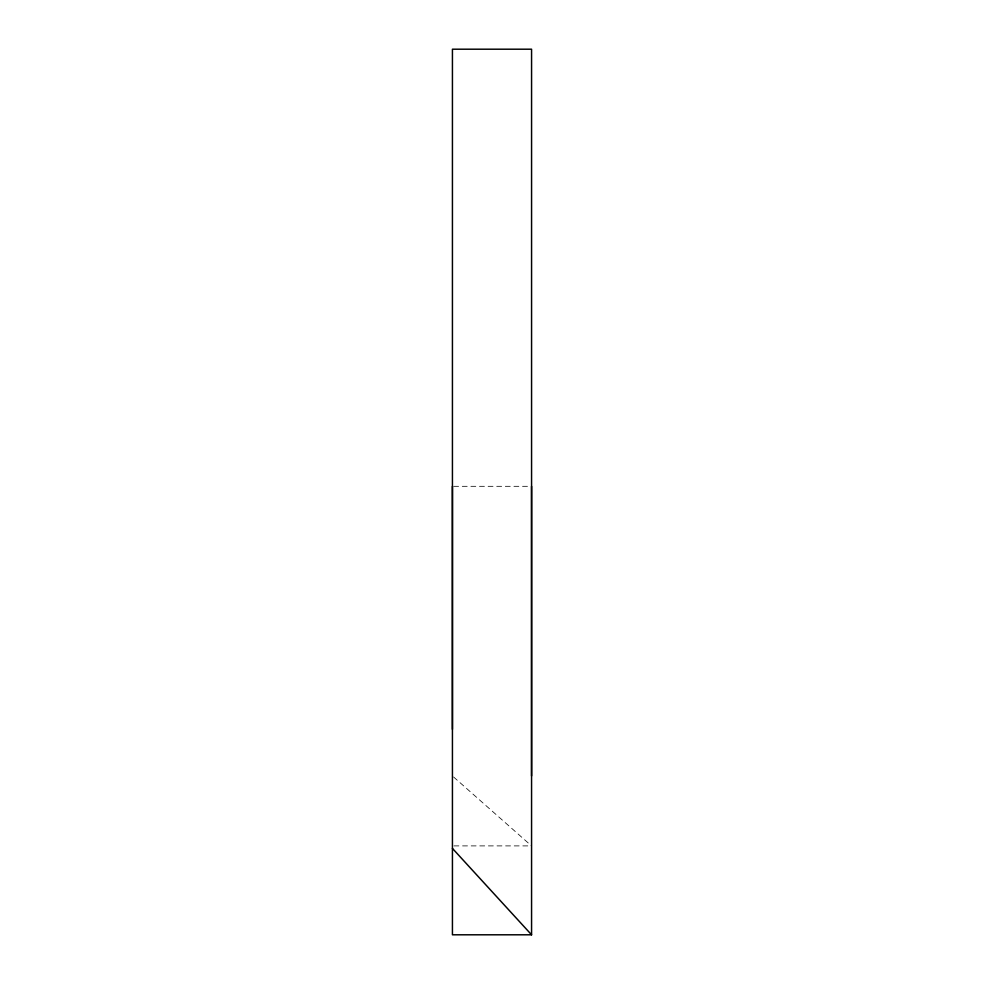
<?xml version="1.0" encoding="UTF-8"?>
<svg xmlns="http://www.w3.org/2000/svg" width="984" height="984" viewBox="0 0 984 984"><rect width="100%" height="100%" fill="white"/><g stroke="black" fill="none" stroke-linecap="round" stroke-linejoin="round"><path stroke-width="0.74" stroke-dasharray="4.92 3.69" d="M453.661 486.317L530.339 486.317M453.956 845.896L530.044 845.896M453.575 776.979L531.569 845.92"/><path stroke-width="1.48" d="M452.431 729.353L452.431 486.317M531.569 775.97L531.569 486.317M531.569 934.8L452.431 934.8L452.431 49.2L531.569 49.2L531.569 934.8L452.431 848.393"/></g></svg>
